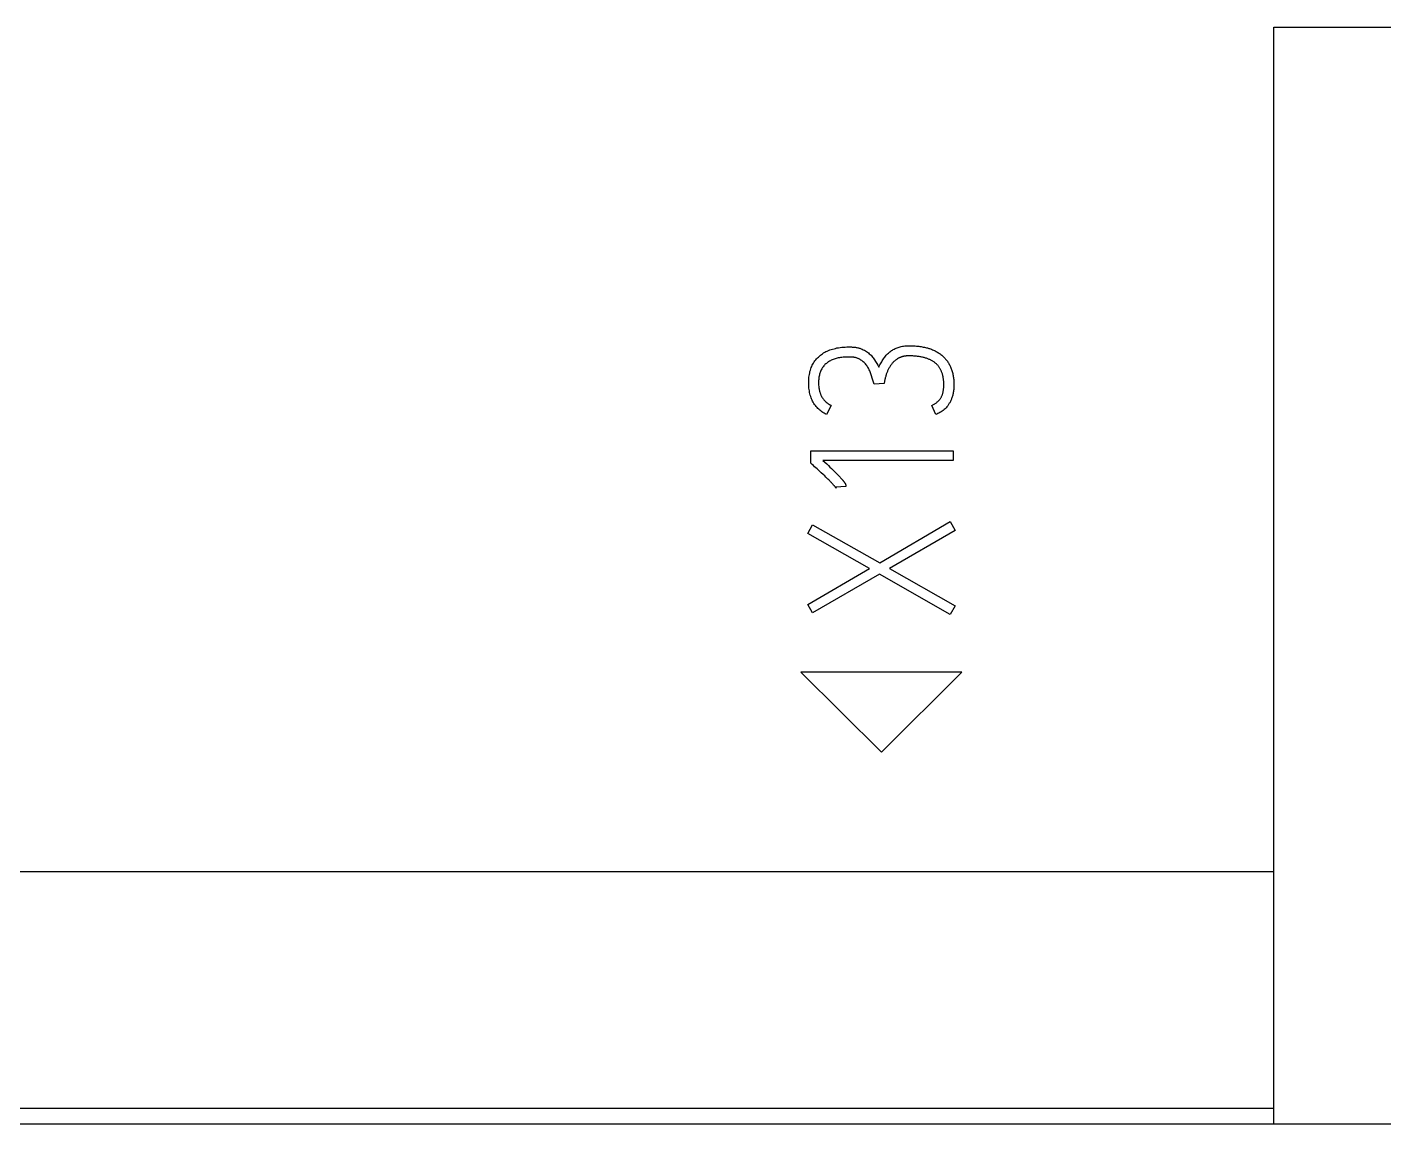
# Model space of a CAD drawing. Header units: inches. Extents: x 9000 to 22395, y 8106 to 17135.
# Drawn here: x 10216.71 to 10250.43, y 8342.98 to 8370.25 of the extents above; entities that cross this region are included whole.
import ezdxf

# ---------------------------------------------------------------- set-up
doc = ezdxf.new("R2010")
doc.units = ezdxf.units.IN
doc.header["$MEASUREMENT"] = 0
doc.layers.add('20000_FRONT_O', color=7, linetype='Continuous')
doc.layers.add('20500_FRONT_O_LABELING', color=7, linetype='Continuous')

# ---------------------------------------------------------------- blocks, each defined once
blk = doc.blocks.new('A$C21A67833')
at = {"layer": '20000_FRONT_O', "linetype": 'Continuous'}
for p, q in [((86.091, 21.2), (86.092, 33.471)), ((86.092, 33.471), (102.908, 33.471)), ((82.6, 26.253), (80.8, 26.253)), ((80.8, 26.253), (81.7, 25.357)), ((81.7, 25.357), (82.6, 26.253)), ((61.021, 24.025), (86.092, 24.025)), ((86.091, 21.372), (60.118, 21.372)), ((60.118, 21.2), (105.3, 21.2))]:
    blk.add_line(p, q, dxfattribs=at)
at = {"layer": '20500_FRONT_O_LABELING', "linetype": 'Continuous'}
for p, q in [((81.73, 29.483), (81.619, 29.476)), ((81.137, 29.238), (81.086, 29.136)), ((82.309, 29.136), (82.263, 29.238)), ((80.909, 28.732), (82.502, 28.732)), ((80.909, 28.593), (80.909, 28.732)), ((82.502, 28.732), (82.502, 28.621)), ((80.927, 28.577), (80.909, 28.593)), ((80.98, 28.528), (80.953, 28.553)), ((82.502, 28.621), (81.046, 28.621)), ((81.046, 28.621), (81.068, 28.602)), ((81.068, 28.602), (81.088, 28.583)), ((81.088, 28.583), (81.107, 28.565)), ((81.107, 28.565), (81.125, 28.548)), ((81.125, 28.548), (81.142, 28.531)), ((81.028, 28.484), (80.98, 28.528)), ((81.047, 28.466), (81.028, 28.484)), ((81.066, 28.449), (81.047, 28.466)), ((81.078, 28.437), (81.066, 28.449)), ((81.09, 28.426), (81.078, 28.437)), ((81.101, 28.415), (81.09, 28.426)), ((81.112, 28.404), (81.101, 28.415)), ((81.142, 28.531), (81.158, 28.516)), ((81.158, 28.516), (81.172, 28.502)), ((81.172, 28.502), (81.186, 28.489)), ((81.186, 28.489), (81.194, 28.481)), ((81.194, 28.481), (81.202, 28.473)), ((81.202, 28.473), (81.21, 28.465)), ((81.21, 28.465), (81.217, 28.457)), ((81.217, 28.457), (81.224, 28.45)), ((81.224, 28.45), (81.23, 28.443)), ((81.23, 28.443), (81.237, 28.437)), ((81.237, 28.437), (81.243, 28.43)), ((81.243, 28.43), (81.248, 28.424)), ((81.304, 28.331), (81.191, 28.324)), ((81.191, 28.324), (81.195, 28.311)), ((81.681, 27.479), (82.471, 27.938)), ((82.471, 27.938), (82.527, 27.84)), ((80.876, 27.805), (80.931, 27.904)), ((81.568, 27.412), (80.876, 27.805)), ((80.931, 27.904), (81.681, 27.479)), ((82.527, 27.84), (81.792, 27.414)), ((80.876, 27.012), (81.568, 27.412)), ((81.679, 27.35), (80.931, 26.917)), ((82.471, 26.899), (81.679, 27.35)), ((81.792, 27.414), (82.527, 26.997)), ((80.931, 26.917), (80.876, 27.012)), ((82.527, 26.997), (82.471, 26.899))]:
    blk.add_line(p, q, dxfattribs=at)
for points in [[(81.67, 29.667), (81.677, 29.679), (81.683, 29.692), (81.69, 29.703), (81.697, 29.715), (81.704, 29.727), (81.71, 29.738), (81.717, 29.749), (81.724, 29.759), (81.731, 29.77), (81.739, 29.78), (81.746, 29.789), (81.754, 29.799), (81.762, 29.807), (81.77, 29.816), (81.778, 29.824), (81.787, 29.831), (81.795, 29.839), (81.804, 29.845), (81.814, 29.852), (81.823, 29.858), (81.833, 29.864), (81.843, 29.869), (81.854, 29.874), (81.864, 29.879), (81.875, 29.884), (81.887, 29.888), (81.898, 29.892), (81.91, 29.895), (81.923, 29.898), (81.936, 29.9), (81.949, 29.902), (81.962, 29.904), (81.976, 29.905), (81.99, 29.906), (82.005, 29.906), (82.02, 29.906), (82.034, 29.906), (82.049, 29.906), (82.063, 29.905), (82.077, 29.904), (82.091, 29.903), (82.105, 29.902), (82.118, 29.9), (82.131, 29.899), (82.144, 29.897), (82.157, 29.895), (82.169, 29.892), (82.182, 29.89), (82.194, 29.887), (82.206, 29.884), (82.217, 29.881), (82.229, 29.877), (82.24, 29.874), (82.251, 29.87), (82.262, 29.866), (82.272, 29.862), (82.283, 29.857), (82.293, 29.852), (82.303, 29.848), (82.313, 29.842), (82.322, 29.837), (82.331, 29.832), (82.34, 29.826), (82.349, 29.82), (82.358, 29.814), (82.366, 29.807), (82.375, 29.801), (82.383, 29.794), (82.391, 29.787), (82.398, 29.78), (82.405, 29.772), (82.412, 29.765), (82.419, 29.757), (82.426, 29.749), (82.432, 29.741), (82.438, 29.733), (82.444, 29.724), (82.45, 29.715), (82.455, 29.706), (82.46, 29.697), (82.465, 29.688), (82.47, 29.679), (82.474, 29.669), (82.478, 29.659), (82.482, 29.649), (82.486, 29.639), (82.489, 29.629), (82.492, 29.618), (82.495, 29.607), (82.498, 29.596), (82.5, 29.585), (82.502, 29.574), (82.504, 29.562), (82.506, 29.551), (82.508, 29.539), (82.509, 29.527), (82.51, 29.514), (82.51, 29.502), (82.511, 29.489), (82.511, 29.476), (82.511, 29.463), (82.511, 29.451), (82.51, 29.438), (82.51, 29.427), (82.509, 29.415), (82.507, 29.404), (82.506, 29.393), (82.504, 29.382), (82.502, 29.372), (82.5, 29.361), (82.498, 29.352), (82.495, 29.342), (82.493, 29.333), (82.49, 29.325), (82.486, 29.316), (82.483, 29.308), (82.48, 29.3), (82.476, 29.292), (82.472, 29.284), (82.469, 29.276), (82.465, 29.269), (82.46, 29.262), (82.456, 29.255), (82.452, 29.248), (82.447, 29.242), (82.443, 29.235), (82.433, 29.223), (82.423, 29.212), (82.412, 29.201), (82.402, 29.192), (82.39, 29.183), (82.379, 29.175), (82.367, 29.167), (82.355, 29.16), (82.344, 29.153), (82.332, 29.147), (82.321, 29.142), (82.309, 29.136)], [(81.086, 29.136), (81.072, 29.144), (81.059, 29.151), (81.046, 29.159), (81.034, 29.168), (81.022, 29.176), (81.011, 29.186), (81, 29.195), (80.99, 29.205), (80.98, 29.215), (80.971, 29.226), (80.962, 29.237), (80.953, 29.249), (80.945, 29.26), (80.938, 29.273), (80.931, 29.285), (80.925, 29.298), (80.919, 29.312), (80.913, 29.325), (80.909, 29.34), (80.904, 29.354), (80.9, 29.369), (80.897, 29.384), (80.894, 29.4), (80.891, 29.416), (80.89, 29.433), (80.888, 29.45), (80.887, 29.467), (80.887, 29.484), (80.887, 29.502), (80.887, 29.52), (80.888, 29.537), (80.89, 29.554), (80.892, 29.57), (80.895, 29.586), (80.898, 29.602), (80.901, 29.617), (80.906, 29.632), (80.91, 29.646), (80.915, 29.661), (80.921, 29.674), (80.927, 29.688), (80.934, 29.7), (80.941, 29.713), (80.949, 29.725), (80.957, 29.737), (80.966, 29.748), (80.975, 29.759), (80.985, 29.77), (80.995, 29.78), (81.006, 29.79), (81.017, 29.8), (81.029, 29.809), (81.041, 29.817), (81.053, 29.825), (81.066, 29.833), (81.08, 29.84), (81.094, 29.847), (81.108, 29.853), (81.123, 29.859), (81.138, 29.864), (81.154, 29.869), (81.17, 29.873), (81.186, 29.877), (81.203, 29.881), (81.221, 29.884), (81.239, 29.887), (81.257, 29.889), (81.276, 29.891), (81.295, 29.892), (81.315, 29.893), (81.335, 29.893), (81.345, 29.893), (81.355, 29.893), (81.365, 29.893), (81.374, 29.892), (81.384, 29.892), (81.393, 29.891), (81.402, 29.89), (81.41, 29.889), (81.419, 29.887), (81.427, 29.886), (81.435, 29.884), (81.443, 29.882), (81.451, 29.88), (81.458, 29.878), (81.465, 29.876), (81.472, 29.873), (81.485, 29.868), (81.498, 29.862), (81.511, 29.855), (81.523, 29.848), (81.534, 29.841), (81.545, 29.833), (81.555, 29.825), (81.565, 29.816), (81.575, 29.808), (81.584, 29.799), (81.592, 29.789), (81.6, 29.78), (81.608, 29.77), (81.615, 29.76), (81.622, 29.75), (81.635, 29.729), (81.648, 29.709), (81.659, 29.688), (81.67, 29.667)], [(81.619, 29.476), (81.612, 29.499), (81.605, 29.522), (81.598, 29.545), (81.591, 29.568), (81.583, 29.591), (81.579, 29.602), (81.575, 29.613), (81.57, 29.624), (81.565, 29.635), (81.56, 29.645), (81.554, 29.655), (81.548, 29.665), (81.542, 29.675), (81.536, 29.684), (81.529, 29.693), (81.522, 29.702), (81.515, 29.71), (81.507, 29.718), (81.498, 29.726), (81.49, 29.733), (81.481, 29.74), (81.471, 29.746), (81.461, 29.752), (81.456, 29.755), (81.451, 29.758), (81.446, 29.761), (81.44, 29.763), (81.435, 29.765), (81.429, 29.767), (81.423, 29.769), (81.417, 29.771), (81.41, 29.773), (81.404, 29.774), (81.397, 29.775), (81.391, 29.777), (81.384, 29.777), (81.377, 29.778), (81.369, 29.779), (81.362, 29.779), (81.354, 29.78), (81.347, 29.78), (81.331, 29.78), (81.316, 29.78), (81.301, 29.779), (81.286, 29.778), (81.272, 29.777), (81.258, 29.775), (81.244, 29.773), (81.231, 29.771), (81.218, 29.769), (81.206, 29.766), (81.194, 29.763), (81.182, 29.759), (81.171, 29.756), (81.16, 29.752), (81.149, 29.747), (81.139, 29.743), (81.129, 29.738), (81.119, 29.733), (81.11, 29.727), (81.101, 29.721), (81.093, 29.715), (81.085, 29.709), (81.077, 29.702), (81.069, 29.695), (81.062, 29.688), (81.056, 29.68), (81.049, 29.672), (81.043, 29.664), (81.038, 29.655), (81.033, 29.646), (81.028, 29.637), (81.023, 29.628), (81.019, 29.618), (81.015, 29.608), (81.012, 29.598), (81.009, 29.587), (81.006, 29.576), (81.004, 29.565), (81.002, 29.553), (81, 29.541), (80.999, 29.529), (80.998, 29.516), (80.998, 29.504), (80.998, 29.491), (80.998, 29.477), (80.998, 29.464), (81, 29.45), (81.001, 29.437), (81.003, 29.423)], [(82.007, 29.793), (82.002, 29.793), (81.997, 29.793), (81.992, 29.793), (81.987, 29.793), (81.982, 29.792), (81.978, 29.792), (81.973, 29.791), (81.968, 29.791), (81.964, 29.79), (81.959, 29.789), (81.955, 29.789), (81.95, 29.788), (81.946, 29.787), (81.941, 29.786), (81.937, 29.784), (81.933, 29.783), (81.928, 29.782), (81.924, 29.781), (81.92, 29.779), (81.916, 29.778), (81.912, 29.776), (81.908, 29.774), (81.904, 29.772), (81.9, 29.771), (81.896, 29.769), (81.893, 29.767), (81.885, 29.763), (81.878, 29.758), (81.871, 29.753), (81.864, 29.749), (81.858, 29.744), (81.851, 29.738), (81.845, 29.733), (81.839, 29.728), (81.833, 29.722), (81.827, 29.716), (81.822, 29.71), (81.817, 29.703), (81.812, 29.697), (81.807, 29.69), (81.802, 29.684), (81.797, 29.677), (81.793, 29.67), (81.789, 29.663), (81.785, 29.655), (81.781, 29.648), (81.777, 29.641), (81.773, 29.633), (81.77, 29.626), (81.767, 29.618), (81.764, 29.61), (81.761, 29.603), (81.758, 29.595), (81.755, 29.587), (81.753, 29.579), (81.75, 29.571), (81.748, 29.562), (81.746, 29.554), (81.744, 29.546), (81.742, 29.538), (81.74, 29.53), (81.738, 29.522), (81.736, 29.514), (81.734, 29.506), (81.733, 29.498), (81.731, 29.491), (81.73, 29.483)], [(82.263, 29.238), (82.27, 29.242), (82.277, 29.245), (82.284, 29.249), (82.29, 29.252), (82.297, 29.256), (82.303, 29.26), (82.309, 29.264), (82.315, 29.268), (82.32, 29.272), (82.325, 29.277), (82.331, 29.281), (82.336, 29.286), (82.34, 29.291), (82.345, 29.296), (82.349, 29.301), (82.353, 29.306), (82.357, 29.311), (82.361, 29.316), (82.364, 29.322), (82.368, 29.327), (82.371, 29.333), (82.374, 29.339), (82.377, 29.345), (82.379, 29.352), (82.382, 29.358), (82.384, 29.365), (82.386, 29.372), (82.388, 29.379), (82.39, 29.387), (82.391, 29.395), (82.393, 29.402), (82.394, 29.41), (82.395, 29.419), (82.396, 29.427), (82.397, 29.436), (82.397, 29.445), (82.398, 29.454), (82.398, 29.463), (82.398, 29.472), (82.398, 29.482), (82.398, 29.491), (82.397, 29.5), (82.397, 29.509), (82.396, 29.518), (82.395, 29.527), (82.394, 29.535), (82.393, 29.544), (82.391, 29.552), (82.39, 29.56), (82.388, 29.568), (82.386, 29.576), (82.384, 29.584), (82.382, 29.591), (82.38, 29.599), (82.377, 29.606), (82.374, 29.613), (82.372, 29.62), (82.369, 29.627), (82.366, 29.634), (82.362, 29.64), (82.359, 29.647), (82.355, 29.653), (82.351, 29.659), (82.347, 29.665), (82.343, 29.671), (82.339, 29.676), (82.335, 29.682), (82.33, 29.687), (82.325, 29.692), (82.32, 29.697), (82.315, 29.702), (82.31, 29.707), (82.305, 29.712), (82.299, 29.716), (82.293, 29.721), (82.288, 29.725), (82.281, 29.729), (82.275, 29.733), (82.269, 29.737), (82.262, 29.74), (82.255, 29.744), (82.249, 29.748), (82.241, 29.751), (82.234, 29.754), (82.227, 29.757), (82.219, 29.76), (82.211, 29.763), (82.203, 29.766), (82.195, 29.768), (82.187, 29.771), (82.178, 29.773), (82.17, 29.775), (82.161, 29.777), (82.152, 29.779), (82.143, 29.781), (82.133, 29.783), (82.124, 29.784), (82.114, 29.786), (82.104, 29.787), (82.094, 29.788), (82.084, 29.789), (82.073, 29.79), (82.063, 29.791), (82.052, 29.792), (82.041, 29.792), (82.03, 29.793), (82.019, 29.793), (82.007, 29.793)], [(81.003, 29.423), (81.004, 29.417), (81.005, 29.412), (81.006, 29.406), (81.007, 29.401), (81.009, 29.395), (81.01, 29.39), (81.012, 29.385), (81.014, 29.379), (81.015, 29.374), (81.017, 29.369), (81.019, 29.363), (81.021, 29.358), (81.024, 29.353), (81.026, 29.347), (81.029, 29.342), (81.031, 29.337), (81.034, 29.332), (81.037, 29.327), (81.041, 29.322), (81.044, 29.317), (81.048, 29.312), (81.051, 29.307), (81.055, 29.302), (81.057, 29.3), (81.059, 29.297), (81.062, 29.295), (81.064, 29.292), (81.066, 29.29), (81.068, 29.288), (81.07, 29.285), (81.073, 29.283), (81.075, 29.281), (81.078, 29.279), (81.08, 29.276), (81.083, 29.274), (81.085, 29.272), (81.088, 29.27), (81.091, 29.268), (81.093, 29.266), (81.096, 29.263), (81.099, 29.261), (81.102, 29.259), (81.105, 29.257), (81.108, 29.255), (81.111, 29.253), (81.114, 29.251), (81.117, 29.249), (81.12, 29.248), (81.124, 29.246), (81.127, 29.244), (81.13, 29.242), (81.134, 29.24), (81.137, 29.238)], [(80.953, 28.553), (80.94, 28.565), (80.927, 28.577)], [(81.195, 28.311), (81.194, 28.312), (81.193, 28.314), (81.191, 28.316), (81.19, 28.319), (81.188, 28.321), (81.186, 28.324), (81.183, 28.327), (81.181, 28.33), (81.178, 28.333), (81.175, 28.337), (81.172, 28.34), (81.169, 28.344), (81.165, 28.348), (81.162, 28.352), (81.158, 28.357), (81.154, 28.361), (81.15, 28.365), (81.145, 28.37), (81.141, 28.375), (81.136, 28.379), (81.132, 28.384), (81.127, 28.389), (81.122, 28.394), (81.112, 28.404)], [(81.248, 28.424), (81.254, 28.418), (81.256, 28.415), (81.259, 28.412), (81.261, 28.41), (81.263, 28.407), (81.265, 28.404), (81.268, 28.402), (81.27, 28.399), (81.272, 28.397), (81.274, 28.395), (81.275, 28.392), (81.277, 28.39), (81.279, 28.388), (81.281, 28.386), (81.282, 28.383), (81.284, 28.381), (81.285, 28.379), (81.287, 28.377), (81.288, 28.375), (81.289, 28.374), (81.29, 28.372), (81.292, 28.37), (81.293, 28.368), (81.294, 28.367), (81.295, 28.365), (81.295, 28.363), (81.296, 28.362), (81.297, 28.36), (81.298, 28.359), (81.298, 28.358), (81.299, 28.356), (81.299, 28.355), (81.3, 28.354)], [(81.3, 28.354), (81.3, 28.353), (81.3, 28.353), (81.3, 28.352), (81.3, 28.352), (81.3, 28.351), (81.301, 28.35), (81.301, 28.35), (81.301, 28.349), (81.301, 28.349), (81.301, 28.348), (81.301, 28.348), (81.301, 28.347), (81.302, 28.347), (81.302, 28.346), (81.302, 28.346), (81.302, 28.345), (81.302, 28.345), (81.302, 28.344), (81.302, 28.344), (81.302, 28.343), (81.302, 28.343), (81.303, 28.342), (81.303, 28.342), (81.303, 28.341), (81.303, 28.341), (81.303, 28.34), (81.303, 28.34), (81.303, 28.339), (81.303, 28.339), (81.303, 28.338), (81.303, 28.338), (81.303, 28.337), (81.303, 28.337), (81.303, 28.336), (81.303, 28.336), (81.303, 28.336), (81.304, 28.335), (81.304, 28.335), (81.304, 28.334), (81.304, 28.334), (81.304, 28.334), (81.304, 28.333), (81.304, 28.333), (81.304, 28.332), (81.304, 28.332), (81.304, 28.332), (81.304, 28.331), (81.304, 28.331)]]:
    blk.add_lwpolyline(points, dxfattribs=at)

msp = doc.modelspace()

# ---------------------------------------------------------------- block references
at = {"xscale": 2.2218, "yscale": 2.2218, "zscale": 2.2218}
msp.add_blockref('A$C21A67833', (10056.419, 8295.882), dxfattribs=at)

doc.saveas('drawing.dxf')
